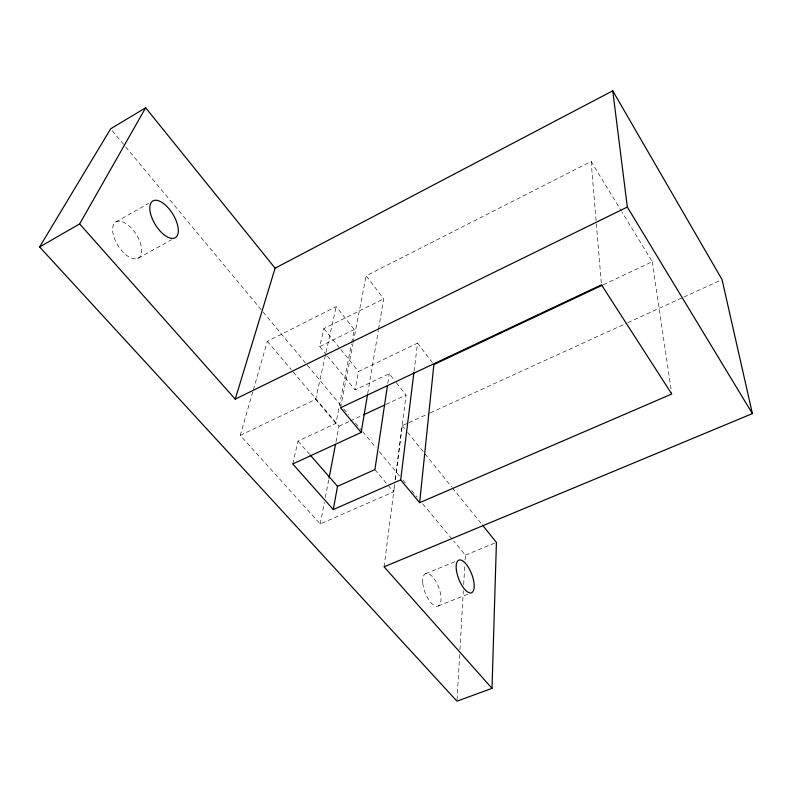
<?xml version="1.0" encoding="UTF-8"?>
<svg xmlns="http://www.w3.org/2000/svg" width="792" height="792" viewBox="0 0 792 792"><rect width="100%" height="100%" fill="white"/><g stroke="black" fill="none" stroke-linecap="round" stroke-linejoin="round"><path stroke-width="0.59" stroke-dasharray="3.96 2.97" d="M457.053 699.96L459.657 654.538M459.944 649.628L463.33 590.703M463.686 584.565L464.815 564.924M465.102 560.013L465.379 555.103L453.529 540.867M414.077 371.22L417.542 343.134L358.479 371.468L355.113 389.892L389.238 373.695L394.594 380.477M252.767 391.852L240.204 435.372L320.225 523.967L393.644 491.832L394.584 484.476M395.218 479.576L406.088 395.01L395.366 381.447M384.09 566.805L394.654 484.585M395.287 479.675L402.227 425.68L407.84 423.126M387.783 383.407L389.238 373.695M367.706 393.565L378.368 330.373M378.566 329.155L383.694 298.772L366.161 275.784L591.139 161.449L621.383 211.048M320.225 523.967L324.403 502.257M325.324 497.425L328.799 479.328M335.986 441.936L338.996 426.245L292.04 370.547M340.55 407.751L353.004 343.579M353.242 342.372L366.161 275.784M292.763 463.954L298.02 441.094L335.927 423.393L351.47 343.976M351.697 342.768L354.291 329.531L336.174 306.643L267.369 341.273L253.103 390.674M240.204 435.372L315.642 399.346L325.779 353.598M326.047 352.39L336.174 306.643M326.66 355.054L319.73 346.579L323.869 328.591L383.694 298.772M115.889 221.978L148.579 203.386M137.739 258.43A21.275 10.732 57.7 0 0 130.462 227.155A21.275 10.732 57.7 0 0 113.216 234.541A21.275 10.732 57.7 0 0 137.739 258.43L171.527 239.758M319.73 346.579L354.291 329.531M603.247 284.793L652.271 261.707L622.027 212.107M338.996 426.245L349.054 421.562M350.173 421.047L362.479 415.315M385.961 404.375L406.088 395.01M408.959 422.611L429.165 413.384M430.284 412.87L626.67 323.166M627.789 322.651L682.773 297.535M683.902 297.02L720.928 280.111M465.379 555.103L495.317 542.857M425.561 573.715L455.331 561.548M438.313 605.949L468.418 593.98M298.02 441.094L309.306 454.024M267.369 341.273L291.238 369.597M315.642 399.346L335.927 423.393M374.903 469.616L393.644 491.832M112.226 130.72L124.869 145.906M125.661 146.857L306.583 364.27M307.365 365.221L342.926 407.949M343.708 408.9L348.45 414.592M355.558 423.136L361.885 430.729M362.677 431.68L376.101 447.827M379.269 451.618L399.802 476.309M402.97 480.101L405.336 482.952M411.662 490.545L417.186 497.188M422.72 503.841L452.737 539.916M327.423 355.994L355.113 389.892M323.869 328.591L340.015 348.599M340.788 349.549L358.479 371.468M402.227 425.68L404.544 428.551M407.632 432.382L451.638 486.912M452.41 487.872L480.982 523.264M417.542 343.134L432.392 362.607M652.271 261.707L671.755 394.02M591.139 161.449L596.257 222.522M596.356 223.74L601.474 284.813M422.779 583.209A17.335 7.296 69.2 0 0 437.639 606.197A17.335 7.296 69.2 0 0 435.145 580.209A17.335 7.296 69.2 0 0 422.779 583.209"/><path stroke-width="1.19" d="M145.659 107.771L79.645 223.928L235.224 399.138L275.111 268.181L145.659 107.771L110.642 128.819L39.6 246.965L456.974 701.187L492.01 688.347L496.426 542.401L482.526 525.175M413.929 372.438L400.673 479.893L333.274 509.573L292.763 463.954L361.142 432.462L340.55 407.751L601.474 284.813L671.755 394.02L419.651 502.673L433.877 364.548L602.128 285.318M387.417 385.843L374.903 469.616L337.521 486.328L333.274 509.573M361.142 432.462L367.498 394.782M329.036 478.12L335.521 444.342M39.6 246.965L79.645 223.928M275.111 268.181L612.741 90.813L722.057 279.596L752.4 413.602L384.09 566.805L492.01 688.347M235.224 399.138L627.323 207.049L612.741 90.813M363.597 414.79L384.843 404.9M310.108 454.945L337.521 486.328M400.673 479.893L419.651 502.673M627.323 207.049L752.4 413.602M150.5 213.474A21.532 10.217 58.3 0 0 174.695 238.006A21.532 10.217 58.3 0 0 166.964 206.544A21.532 10.217 58.3 0 0 150.5 213.474M456.331 569.587A17.513 6.92 68.9 0 0 471.131 592.891A17.513 6.92 68.9 0 0 468.102 566.844A17.513 6.92 68.9 0 0 456.331 569.587"/></g></svg>
